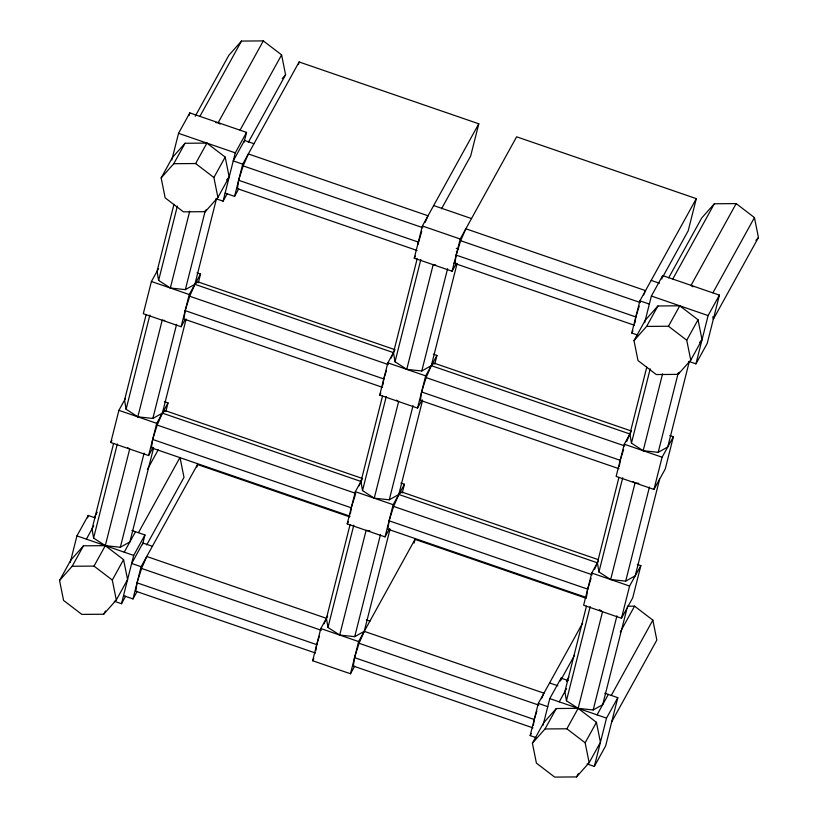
<?xml version="1.0" encoding="UTF-8"?>
<svg xmlns="http://www.w3.org/2000/svg" width="818" height="818" viewBox="0 0 818 818"><rect width="100%" height="100%" fill="white"/><g stroke="black" fill="none" stroke-linecap="round" stroke-linejoin="round"><path stroke-width="1.23" d="M186.136 318.989L162.373 413.121L157.199 425.063L152.669 439.44L151.442 447.835L350.043 516.168M390.063 529.082L364.255 631.343L354.726 636.66L339.695 635.054L327.977 627.457L326.423 618.326L146.749 556.496L141.565 568.438L137.035 582.825L135.819 591.22L315.503 653.04M216.453 198.835L194.888 284.306L189.704 296.249L185.185 310.625L183.958 319.02L382.558 387.354M425.196 222.281L428.029 215.768L248.345 153.948L243.161 165.89L238.641 180.267L237.414 188.661L417.098 250.482M315.85 650.647L316.719 644.645L319.357 636.261M350.39 513.776L351.259 507.784L355.411 494.593M382.906 384.961L383.775 378.959L386.413 370.574M541.577 698.603L543.939 693.173L364.255 631.343L359.071 643.285L354.552 657.662L353.325 666.056L533.009 727.887M417.967 244.49L421.71 231.31M422.558 400.339L398.795 494.471L393.622 506.414L389.092 520.8L387.875 529.185L586.465 597.518M457.119 263.396L431.311 365.656L426.127 377.599L421.607 391.975L420.38 400.37L618.981 468.704M643.654 294.95L645.535 290.615L465.851 228.784L460.677 240.727L456.147 255.104L454.931 263.498L634.604 325.329M533.356 725.484L534.226 719.492L536.874 711.108M586.639 596.322L587.692 589.134L591.087 578.346M634.952 322.926L635.831 316.934L639.226 306.147M619.328 466.311L620.197 460.309L623.592 449.532M70.236 562.457L76.933 535.892L88.221 515.452L95.307 517.896M171.831 159.899L178.539 133.334L189.817 112.894L246.555 132.414L244.122 142.076M87.598 517.927L88.221 515.452M189.193 115.369L189.817 112.894M153.119 447.374L148.6 455.544L110.778 442.528L118.907 410.329L125.44 398.489M158.539 268.601L151.412 281.504L143.293 313.713L181.115 326.73L185.062 319.572M113.6 443.458L92.035 528.929L93.589 538.06L105.307 545.657L123.579 559.635L127.577 579.563L116.299 600.003L103.681 614.226L81.831 614.4L63.559 600.422L59.561 580.483L70.839 560.044L83.456 545.821L105.307 545.657L120.338 547.262L129.857 541.945L153.62 447.804M146.115 314.644L124.551 400.104L126.095 409.235L137.823 416.832L152.843 418.448L162.373 413.121L165.175 410.616L362.568 478.53M173.937 204.398L157.056 271.29L158.61 280.421L170.328 288.018L185.359 289.623L194.888 284.306L197.68 281.791L395.074 349.715M93.589 538.06L117.342 443.918M126.095 409.235L149.858 315.104M158.61 280.421L177.363 206.105M137.823 416.832L162.199 320.216L164.704 320.492M170.328 288.018L189.715 211.218M120.338 547.262L144.091 453.121M152.843 418.448L176.606 324.306M185.359 289.623L205.359 210.349M148.6 455.544L156.729 423.346L168.017 402.906L164.469 401.679M181.115 326.73L189.244 294.521L200.522 274.081L196.985 272.864M165.829 411.577L168.017 402.906M198.334 282.752L200.522 274.081M114.244 601.23L121.483 603.725L133.682 555.412L144.96 534.972L131.954 530.504M215.993 198.723L223.089 201.167L235.277 152.854L246.555 132.414M142.526 544.635L144.96 534.972M123.518 595.668L132.976 598.929L141.105 566.721L197.516 464.522L349.644 516.874M225.114 193.109L234.572 196.371L242.701 164.162L299.112 61.963L478.796 123.794L470.667 156.003L441.495 208.846M196.893 467.006L197.516 464.522M298.488 64.448L299.112 61.963M354.644 666.241L350.482 673.766L312.66 660.75L320.789 628.551L327.64 616.138M389.542 528.725L385.033 536.894L347.2 523.878L355.329 491.679L362.098 479.409M422.057 399.9L417.538 408.08L379.716 395.063L387.844 362.855L394.613 350.595M456.035 264.061L452.088 271.208L414.256 258.191L422.385 225.993L478.796 123.794M350.114 524.491L326.423 618.326L324.071 623.756M382.538 395.994L360.973 481.454L359.082 485.8M417.16 258.805L393.478 352.64L391.127 358.069M327.977 627.457L353.785 525.197M597.784 559.471L401.597 491.966L398.795 494.471L389.266 499.798L374.245 498.182L362.517 490.585L386.28 396.454M631.496 431.066L434.113 363.141L431.311 365.656L421.781 370.973L406.75 369.368L395.033 361.771L420.841 259.51M339.695 635.054L366.116 530.391L369.869 530.79M374.245 498.182L398.622 401.566L396.495 400.186M406.75 369.368L433.172 264.705L435.677 264.971M354.726 636.66L380.534 534.399M389.266 499.798L413.029 405.656M421.781 370.973L447.589 268.713M350.482 673.766L358.611 641.568L415.023 539.369L586.322 598.306M385.033 536.894L393.151 504.696L404.44 484.256L400.892 483.029M417.538 408.08L425.667 375.871L436.955 355.431L433.407 354.214M452.088 271.208L460.207 239.009L516.628 136.811L696.312 198.641L688.183 230.84L662.549 277.271M402.251 492.927L404.44 484.256M434.767 364.102L436.955 355.431M414.092 543.08L415.023 539.369M536.076 737.631L530.166 735.597L538.295 703.388L582.672 622.999M637.672 335.073L631.762 333.038L639.891 300.83L696.312 198.641M543.06 725.218L549.788 698.592L561.066 678.153L568.162 680.596M644.666 322.67L651.384 296.034L662.662 275.594L719.411 295.124L707.212 343.427L695.934 363.867L688.838 361.423M560.453 680.566L561.066 678.153M661.793 279.05L662.662 275.594M598.52 560.759L591.751 573.029L583.623 605.228L621.455 618.244L632.733 597.805L640.862 565.606L637.314 564.389M631.036 431.945L624.267 444.205L616.138 476.413L653.96 489.43L665.249 468.99L673.378 436.792L669.83 435.565M586.455 606.158L564.88 691.629L566.434 700.76L578.152 708.357L596.434 722.335L600.432 742.274L589.144 762.713L576.526 776.926L554.676 777.1L536.404 763.122L532.406 743.184L543.684 722.744L556.312 708.521L578.152 708.357L593.183 709.963L602.713 704.646L627.089 608.03M618.96 477.344L597.396 562.804L594.563 569.318M646.782 367.108L629.901 433.99L626.608 441.587M566.434 700.76L590.187 606.619M659.605 479.215L635.218 575.821L625.688 581.148L610.668 579.533L598.94 571.946L622.702 477.804M689.308 361.536L667.733 447.006L658.204 452.323L643.173 450.718L631.455 443.121L650.208 368.806M610.668 579.533L635.054 482.927L632.917 481.536M643.173 450.718L662.56 373.918M593.183 709.963L616.936 615.831M625.688 581.148L649.451 487.007M658.204 452.323L678.214 373.049M621.455 618.244L629.584 586.046L640.862 565.606M653.96 489.43L662.089 457.221L673.378 436.792M587.089 763.93L594.328 766.425L606.527 718.112L617.805 697.672L604.809 693.204M695.934 363.867L708.122 315.564L719.411 295.124M617.805 697.672L605.617 745.985L594.328 766.425M161.156 177.925L172.434 157.485L185.062 143.262L206.903 143.099L225.185 157.076L229.183 177.015L217.895 197.455L205.277 211.668L183.426 211.842L165.154 197.864L161.156 177.925L173.774 163.702L185.062 143.262M195.205 116.248L228.856 55.287L241.474 41.074L263.324 40.9L281.596 54.878L285.594 74.816L248.324 142.342M199.97 116.258L241.474 41.074M173.774 163.702L195.625 163.539L206.903 143.099M215.758 122.68L218.191 122.659L263.324 40.9M217.895 197.455L213.897 177.516L225.185 157.076M240.093 130.062L281.596 54.878M205.277 211.668L206.463 209.52M223.089 201.167L227.24 193.631M234.572 196.371L238.733 188.835M110.778 442.528L111.902 440.483M94.213 517.702L97.23 512.232M86.391 539.144L93.722 525.862M59.561 580.483L72.178 566.26L83.456 545.821M72.178 566.26L94.019 566.097L105.307 545.657L129.694 449.041L127.557 447.661M147.414 469.368L158.201 449.828M124.224 552.16L135.502 531.72M116.299 600.003L112.301 580.064L123.579 559.635M138.487 532.62L180.001 457.436L183.999 477.375L146.719 544.89M103.681 614.226L105.461 610.995M121.483 603.725L125.645 596.189M132.976 598.929L137.127 591.394M414.256 258.191L415.38 256.146M379.716 395.063L380.84 393.018M347.2 523.878L348.325 521.833M312.66 660.75L313.846 658.602M631.762 333.038L632.948 330.881M634.001 340.625L645.29 320.186L657.907 305.973L679.758 305.799L698.03 319.777L702.028 339.715L690.75 360.155L678.122 374.368L656.281 374.542L637.999 360.564L634.001 340.625L646.619 326.413L657.907 305.973M668.654 277.854L701.701 217.997L714.318 203.774L736.169 203.6L754.441 217.578L758.439 237.517L713.306 319.276L712.815 316.781M672.815 278.958L714.318 203.774M646.619 326.413L668.47 326.239L679.758 305.799M736.169 203.6L691.036 285.359L692.958 286.832M690.75 360.155L686.742 340.216L698.03 319.777M712.938 292.762L754.441 217.578M678.122 374.368L679.308 372.221M530.166 735.597L531.352 733.439M560.361 680.893L574.543 655.198M566.455 681.506L568.868 677.12M559.236 701.844L566.577 688.562M532.406 743.184L545.023 728.961L556.312 708.521M545.023 728.961L566.874 728.797L578.152 708.357L602.539 611.741L599.338 609.666M620.269 632.069L634.574 606.158L652.846 620.136L656.844 640.075L611.711 721.834M597.068 714.86L608.347 694.421M589.144 762.713L585.146 742.775L596.434 722.335M611.343 695.32L652.846 620.136M576.526 776.926L578.306 773.705M282.23 78.61L285.594 74.816M226.658 179.858L229.183 177.015M755.924 240.359L758.439 237.517M699.502 342.558L701.19 340.656M453.489 263.355L455.606 262.169M627.283 606.22L634.574 606.158M635.054 482.927L638.807 483.326M253.989 143.723L244.531 140.471L233.242 160.911L242.701 164.162M433.663 205.553L471.495 218.57M651.179 280.39L659.451 283.243M178.539 133.334L235.277 152.854M651.384 296.034L708.122 315.564M422.385 225.993L460.207 239.009M639.891 300.83L649.349 304.081M243.161 165.89L422.845 227.711M460.677 240.727L640.351 302.558M456.27 248.335L458.642 249.142M238.641 180.267L418.315 242.087M456.147 255.104L635.831 316.934M194.888 284.306L393.478 352.64L395.033 361.771M431.311 365.656L629.901 433.99L631.455 443.121M151.412 281.504L189.244 294.521M387.844 362.855L425.667 375.871M624.267 444.205L662.089 457.221M189.704 296.249L388.305 364.583M426.127 377.599L624.727 445.933M185.185 310.625L383.775 378.959M421.607 391.975L620.197 460.309M162.373 413.121L360.973 481.454L362.517 490.585M398.795 494.471L597.396 562.804L598.94 571.946M118.907 410.329L156.729 423.346M355.329 491.679L393.151 504.696M591.751 573.029L629.584 586.046M157.199 425.063L355.789 493.397M393.622 506.414L592.212 574.747M152.669 439.44L351.259 507.784M389.092 520.8L587.692 589.134M152.383 546.281L142.925 543.029L131.647 563.469L141.105 566.721M366.352 619.901L369.9 621.128M549.573 682.948L557.856 685.801M76.933 535.892L133.682 555.412M549.788 698.592L606.527 718.112M320.789 628.551L358.611 641.568M538.295 703.388L547.753 706.64M141.565 568.438L321.249 630.269M359.071 643.285L538.755 705.116M137.035 582.825L316.719 644.645M354.552 657.662L534.226 719.492M668.47 326.239L686.742 340.216M218.191 122.659L220.114 124.132M195.625 163.539L213.897 177.516M566.874 728.797L585.146 742.775M94.019 566.097L112.301 580.064"/></g></svg>
